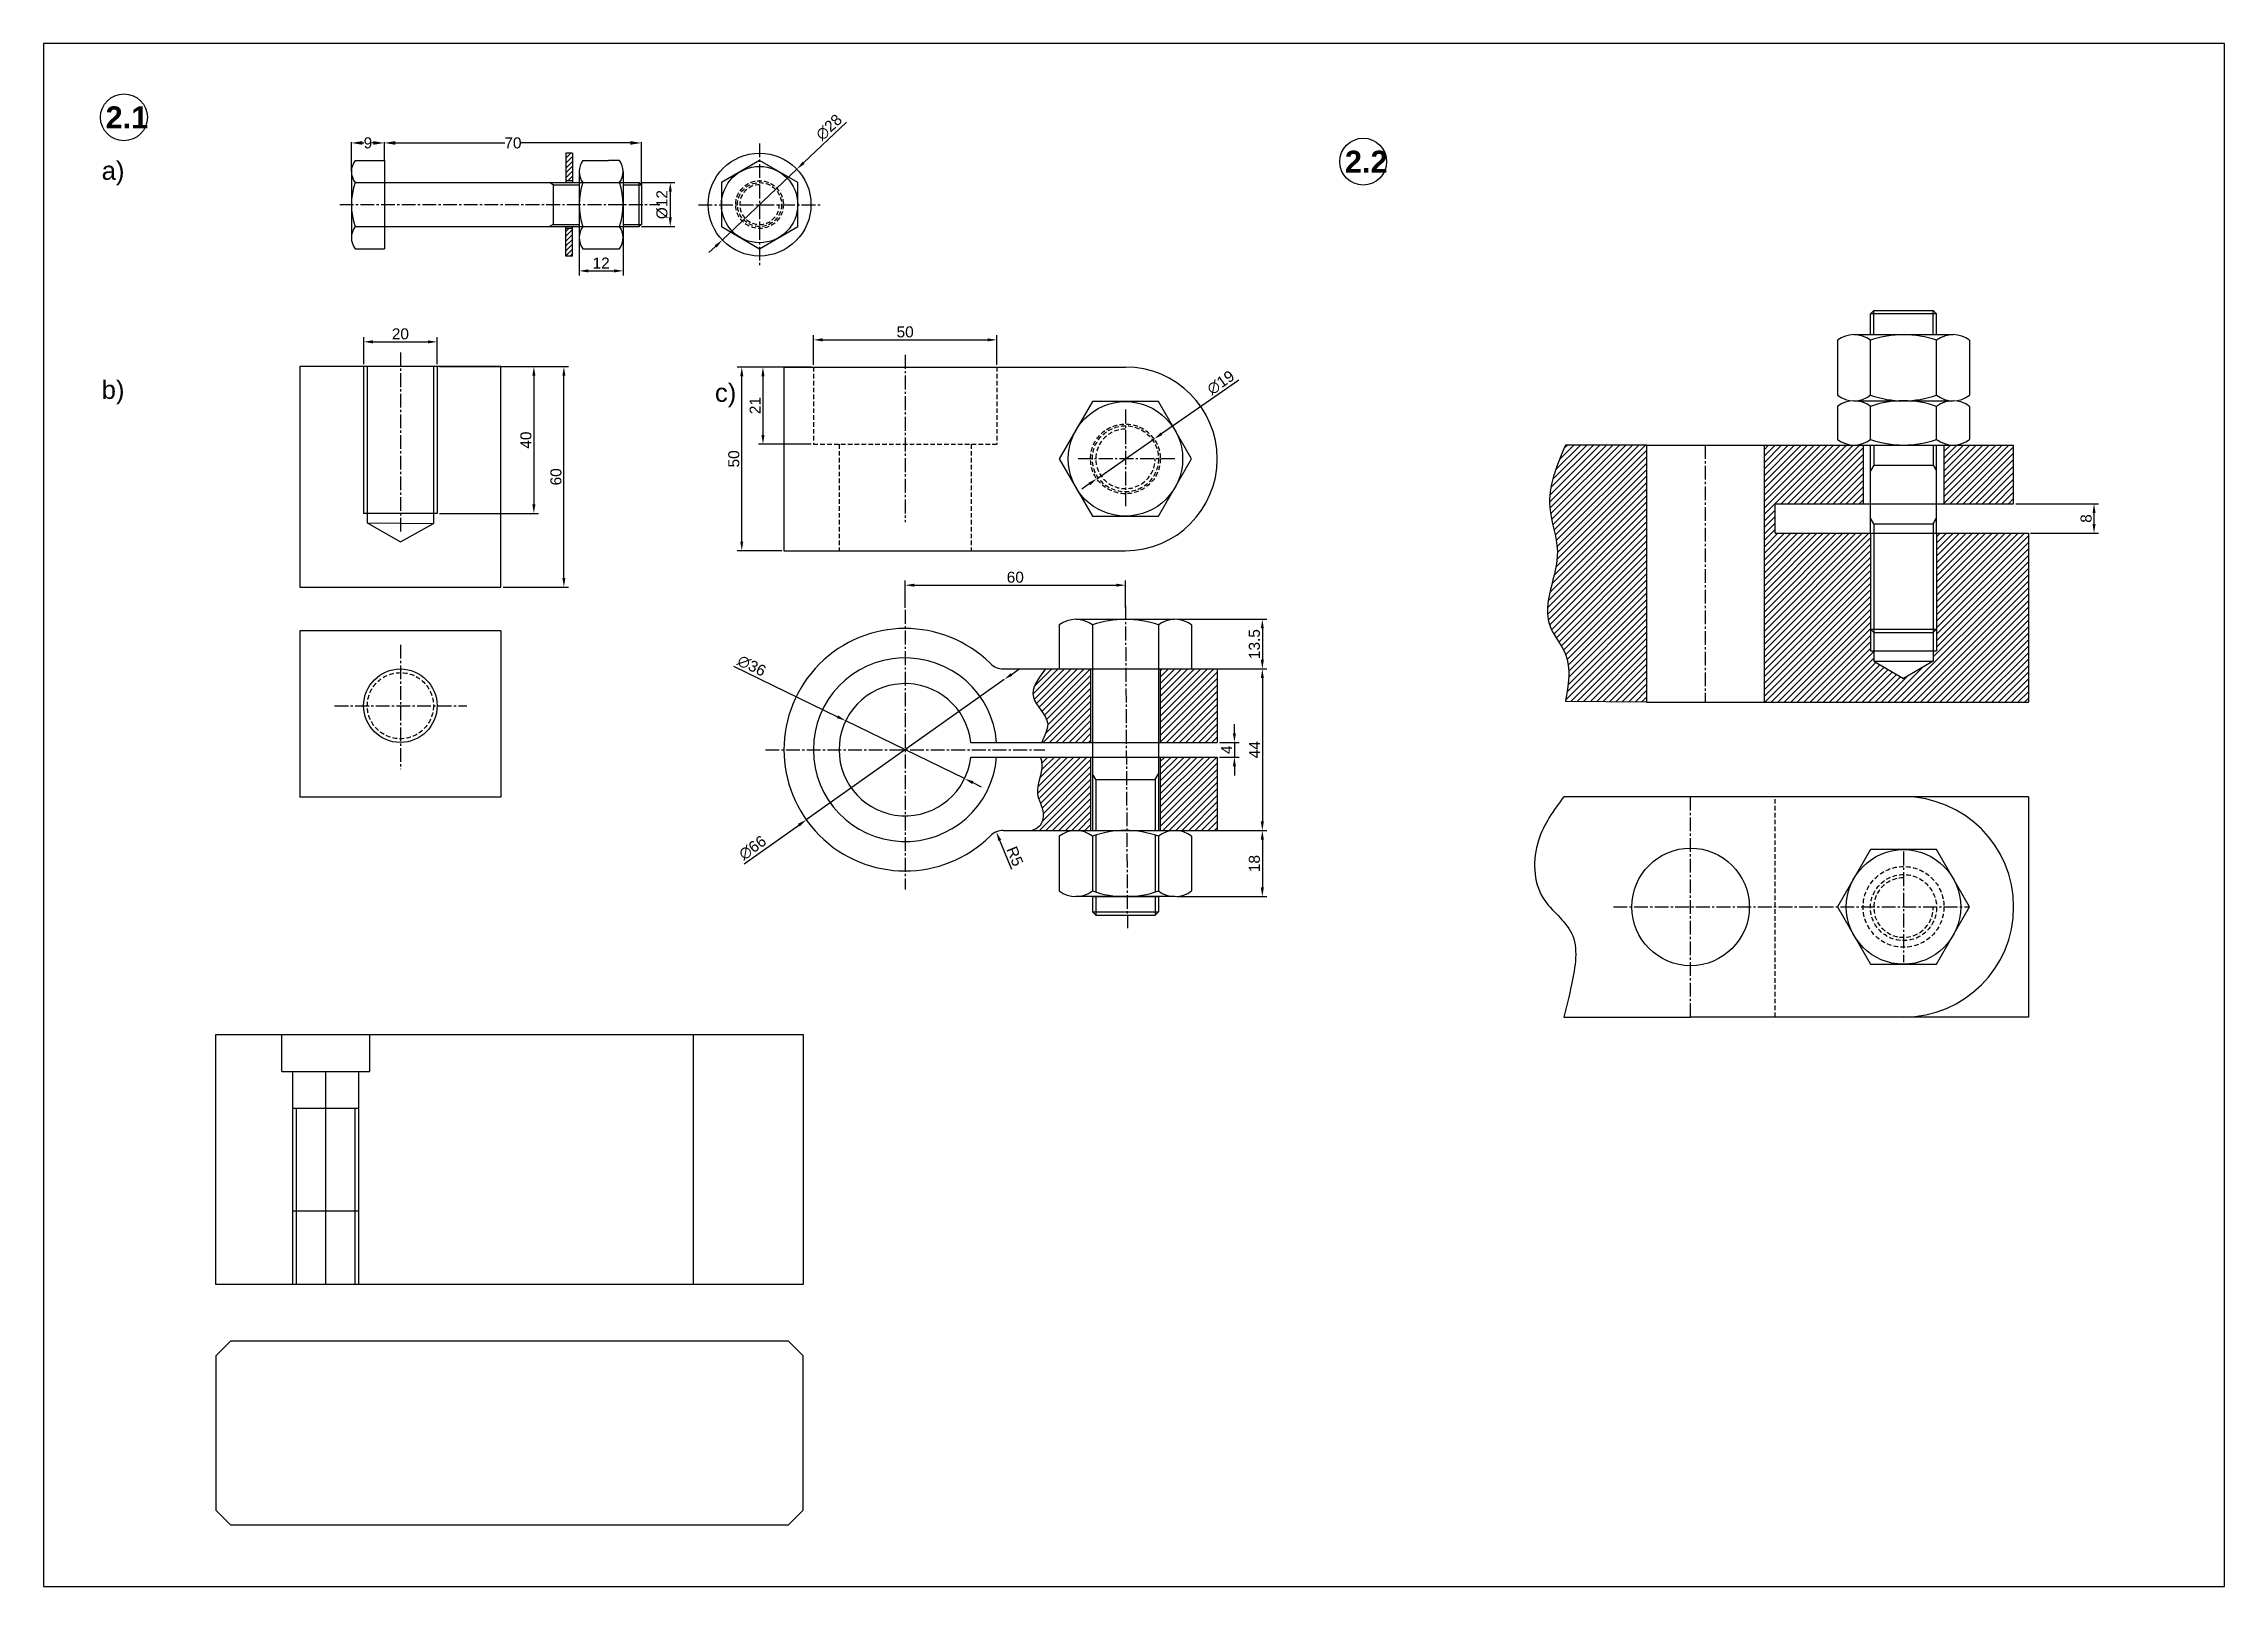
# Model space of a CAD drawing. Header units: inches. Extents: x 0 to 594, y 1 to 421.
import ezdxf

# ---------------------------------------------------------------- set-up
doc = ezdxf.new("R2010")
doc.units = ezdxf.units.IN
doc.header["$LTSCALE"] = 5
doc.header["$MEASUREMENT"] = 0
doc.linetypes.add('CENTER2', pattern=[1.125, 0.75, -0.125, 0.125, -0.125])
doc.linetypes.add('HIDDEN', pattern=[0.375, 0.25, -0.125])
doc.styles.get("Standard").update_dxf_attribs({"font": 'arial.ttf'})
doc.dimstyles.new('ISO-25', dxfattribs={"dimtxt": 3, "dimasz": 2.5, "dimexe": 1.25, "dimexo": 0.625, "dimtad": 1, "dimdsep": 46, "dimtxsty": 'Standard', "dimcen": 2.5, "dimclrd": 3, "dimclre": 3, "dimclrt": 3, "dimadec": 0, "dimazin": 0, "dimtfac": 1, "dimtmove": 0, "dimatfit": 3, "dimfxl": 1, "dimarcsym": 0})
doc.dimstyles.get("Standard").update_dxf_attribs({"dimtxt": 3, "dimasz": 3, "dimexe": 0.18, "dimexo": 0.0625, "dimgap": 0.09, "dimtad": 0, "dimtih": 1, "dimtoh": 1, "dimdec": 0, "dimzin": 0, "dimdsep": 46, "dimtxsty": 'Standard', "dimcen": 0.18, "dimclrd": 3, "dimclre": 3, "dimclrt": 3, "dimadec": 0, "dimazin": 0, "dimtfac": 1, "dimtdec": 0, "dimtofl": 0, "dimtmove": 0, "dimatfit": 3, "dimfxl": 1, "dimtolj": 1, "dimtzin": 0, "dimarcsym": 0})

# ---------------------------------------------------------------- blocks, each defined once
blk = doc.blocks.new('*D2')
at = {"color": 3, "lineweight": -2, "transparency": 16777216}
for p, q in [((84.29, 385.75), (84.29, 393.65)), ((87.29, 393.47), (87.71, 393.47)), ((90.29, 393.47), (89.86, 393.47)), ((93.29, 388.75), (93.29, 393.65))]:
    blk.add_line(p, q, dxfattribs=at)
at = {"color": 3, "transparency": 16777216}
for points in [[(87.29, 393.97), (87.29, 392.97), (84.29, 393.47)], [(90.29, 393.97), (90.29, 392.97), (93.29, 393.47)]]:
    blk.add_solid(points, dxfattribs=at)
at = {"layer": 'Defpoints', "color": 0, "transparency": 16777216}
for p in [(93.29, 393.47), (93.29, 388.68), (84.29, 385.68)]:
    blk.add_point(p, dxfattribs=at)
at = {"color": 3, "transparency": 16777216, "insert": (88.79, 393.47), "char_height": 3, "attachment_point": 5}
blk.add_mtext('\\A1;9', dxfattribs=at)
blk = doc.blocks.new('*D3')
at = {"color": 3, "lineweight": -2, "transparency": 16777216}
for p, q in [((93.29, 388.75), (93.29, 393.65)), ((96.29, 393.47), (126.07, 393.47)), ((160.29, 393.47), (130.51, 393.47)), ((163.29, 382.15), (163.29, 393.65))]:
    blk.add_line(p, q, dxfattribs=at)
at = {"color": 3, "transparency": 16777216}
for points in [[(96.29, 393.97), (96.29, 392.97), (93.29, 393.47)], [(160.29, 393.97), (160.29, 392.97), (163.29, 393.47)]]:
    blk.add_solid(points, dxfattribs=at)
at = {"layer": 'Defpoints', "color": 0, "transparency": 16777216}
for p in [(163.29, 393.47), (93.29, 388.68), (163.29, 382.08)]:
    blk.add_point(p, dxfattribs=at)
at = {"color": 3, "transparency": 16777216, "insert": (128.29, 393.47), "char_height": 3, "attachment_point": 5}
blk.add_mtext('\\A1;70', dxfattribs=at)
blk = doc.blocks.new('*D5')
at = {"color": 3, "lineweight": -2, "transparency": 16777216}
for p, q in [((163.31, 382.68), (172.4, 382.68)), ((171.15, 380.18), (171.15, 373.18)), ((163.31, 370.68), (172.4, 370.68))]:
    blk.add_line(p, q, dxfattribs=at)
at = {"color": 3, "transparency": 16777216}
for points in [[(170.73, 380.18), (171.57, 380.18), (171.15, 382.68)], [(170.73, 373.18), (171.57, 373.18), (171.15, 370.68)]]:
    blk.add_solid(points, dxfattribs=at)
at = {"layer": 'Defpoints', "color": 0, "transparency": 16777216}
for p in [(162.69, 382.68), (162.69, 370.68), (171.15, 370.68)]:
    blk.add_point(p, dxfattribs=at)
at = {"color": 3, "transparency": 16777216, "insert": (168.91, 376.68), "char_height": 3, "attachment_point": 5, "rotation": 90}
blk.add_mtext('%%C12', dxfattribs=at)
blk = doc.blocks.new('*D6')
at = {"color": 3, "lineweight": -2, "transparency": 16777216}
for p, q in [((146.32, 370.06), (146.32, 357.39)), ((158.32, 370.06), (158.32, 357.39)), ((148.82, 358.64), (155.82, 358.64))]:
    blk.add_line(p, q, dxfattribs=at)
at = {"color": 3, "transparency": 16777216}
for points in [[(148.82, 359.06), (148.82, 358.22), (146.32, 358.64)], [(155.82, 359.06), (155.82, 358.22), (158.32, 358.64)]]:
    blk.add_solid(points, dxfattribs=at)
at = {"layer": 'Defpoints', "color": 0, "transparency": 16777216}
for p in [(146.32, 370.68), (158.32, 370.68), (158.32, 358.64)]:
    blk.add_point(p, dxfattribs=at)
at = {"color": 3, "transparency": 16777216, "insert": (152.32, 360.77), "char_height": 3, "attachment_point": 5}
blk.add_mtext('12', dxfattribs=at)
blk = doc.blocks.new('*D7')
at = {"color": 3, "lineweight": -2, "transparency": 16777216}
for p, q in [((87.63, 333.2), (87.63, 340.57)), ((90.13, 339.32), (105.13, 339.32)), ((107.63, 333.2), (107.63, 340.57))]:
    blk.add_line(p, q, dxfattribs=at)
at = {"color": 3, "transparency": 16777216}
for points in [[(90.13, 339.74), (90.13, 338.9), (87.63, 339.32)], [(105.13, 339.74), (105.13, 338.9), (107.63, 339.32)]]:
    blk.add_solid(points, dxfattribs=at)
at = {"layer": 'Defpoints', "color": 0, "transparency": 16777216}
for p in [(107.63, 339.32), (87.63, 332.57), (107.63, 332.57)]:
    blk.add_point(p, dxfattribs=at)
at = {"color": 3, "transparency": 16777216, "insert": (97.63, 341.48), "char_height": 3, "attachment_point": 5}
blk.add_mtext('20', dxfattribs=at)
blk = doc.blocks.new('*D8')
at = {"color": 3, "lineweight": -2, "transparency": 16777216}
for p, q in [((125.64, 332.57), (143.42, 332.57)), ((142.17, 275.07), (142.17, 330.07)), ((125.64, 272.57), (143.42, 272.57))]:
    blk.add_line(p, q, dxfattribs=at)
at = {"color": 3, "transparency": 16777216}
for points in [[(141.75, 330.07), (142.59, 330.07), (142.17, 332.57)], [(141.75, 275.07), (142.59, 275.07), (142.17, 272.57)]]:
    blk.add_solid(points, dxfattribs=at)
at = {"layer": 'Defpoints', "color": 0, "transparency": 16777216}
for p in [(125.01, 332.57), (142.17, 332.57), (125.01, 272.57)]:
    blk.add_point(p, dxfattribs=at)
at = {"color": 3, "transparency": 16777216, "insert": (140.01, 302.57), "char_height": 3, "attachment_point": 5, "rotation": 90}
blk.add_mtext('60', dxfattribs=at)
blk = doc.blocks.new('*D9')
at = {"color": 3, "lineweight": -2, "transparency": 16777216}
for p, q in [((108.25, 332.57), (135.24, 332.57)), ((133.99, 330.07), (133.99, 295.07)), ((108.25, 292.57), (135.24, 292.57))]:
    blk.add_line(p, q, dxfattribs=at)
at = {"color": 3, "transparency": 16777216}
for points in [[(133.57, 330.07), (134.41, 330.07), (133.99, 332.57)], [(133.57, 295.07), (134.41, 295.07), (133.99, 292.57)]]:
    blk.add_solid(points, dxfattribs=at)
at = {"layer": 'Defpoints', "color": 0, "transparency": 16777216}
for p in [(107.63, 332.57), (107.63, 292.57), (133.99, 292.57)]:
    blk.add_point(p, dxfattribs=at)
at = {"color": 3, "transparency": 16777216, "insert": (131.83, 312.57), "char_height": 3, "attachment_point": 5, "rotation": 90}
blk.add_mtext('40', dxfattribs=at)
blk = doc.blocks.new('*D13')
at = {"color": 3, "lineweight": -2, "transparency": 16777216}
for p, q in [((210.12, 333.09), (210.12, 341.11)), ((212.62, 339.86), (257.62, 339.86)), ((260.12, 333.09), (260.12, 341.11))]:
    blk.add_line(p, q, dxfattribs=at)
at = {"color": 3, "transparency": 16777216}
for points in [[(212.62, 340.28), (212.62, 339.45), (210.12, 339.86)], [(257.62, 340.28), (257.62, 339.45), (260.12, 339.86)]]:
    blk.add_solid(points, dxfattribs=at)
at = {"layer": 'Defpoints', "color": 0, "transparency": 16777216}
for p in [(260.12, 339.86), (210.12, 332.46), (260.12, 332.46)]:
    blk.add_point(p, dxfattribs=at)
at = {"color": 3, "transparency": 16777216, "insert": (235.12, 342.02), "char_height": 3, "attachment_point": 5}
blk.add_mtext('50', dxfattribs=at)
blk = doc.blocks.new('*D14')
at = {"color": 3, "lineweight": -2, "transparency": 16777216}
for p, q in [((209.49, 332.46), (195.14, 332.46)), ((196.39, 329.96), (196.39, 313.96)), ((209.49, 311.46), (195.14, 311.46))]:
    blk.add_line(p, q, dxfattribs=at)
at = {"color": 3, "transparency": 16777216}
for points in [[(195.97, 329.96), (196.81, 329.96), (196.39, 332.46)], [(195.97, 313.96), (196.81, 313.96), (196.39, 311.46)]]:
    blk.add_solid(points, dxfattribs=at)
at = {"layer": 'Defpoints', "color": 0, "transparency": 16777216}
for p in [(210.12, 332.46), (196.39, 311.46), (210.12, 311.46)]:
    blk.add_point(p, dxfattribs=at)
at = {"color": 3, "transparency": 16777216, "insert": (194.26, 321.96), "char_height": 3, "attachment_point": 5, "rotation": 90}
blk.add_mtext('21', dxfattribs=at)
blk = doc.blocks.new('*D15')
at = {"color": 3, "lineweight": -2, "transparency": 16777216}
for p, q in [((201.49, 332.46), (189.37, 332.46)), ((190.62, 284.96), (190.62, 329.96)), ((201.49, 282.46), (189.37, 282.46))]:
    blk.add_line(p, q, dxfattribs=at)
at = {"color": 3, "transparency": 16777216}
for points in [[(190.2, 329.96), (191.04, 329.96), (190.62, 332.46)], [(190.2, 284.96), (191.04, 284.96), (190.62, 282.46)]]:
    blk.add_solid(points, dxfattribs=at)
at = {"layer": 'Defpoints', "color": 0, "transparency": 16777216}
for p in [(190.62, 332.46), (202.12, 332.46), (202.12, 282.46)]:
    blk.add_point(p, dxfattribs=at)
at = {"color": 3, "transparency": 16777216, "insert": (188.46, 307.46), "char_height": 3, "attachment_point": 5, "rotation": 90}
blk.add_mtext('50', dxfattribs=at)
blk = doc.blocks.new('*D16')
at = {"color": 3, "lineweight": -2, "transparency": 16777216}
for p, q in [((325.99, 328.88), (304.98, 314.3)), ((287.31, 302.05), (302.92, 312.88)), ((285.26, 300.62), (283.2, 299.2))]:
    blk.add_line(p, q, dxfattribs=at)
at = {"color": 3, "transparency": 16777216}
for points in [[(304.74, 314.64), (305.21, 313.96), (302.92, 312.88)], [(285.02, 300.96), (285.49, 300.28), (287.31, 302.05)]]:
    blk.add_solid(points, dxfattribs=at)
at = {"layer": 'Defpoints', "color": 0, "transparency": 16777216}
for p in [(302.92, 312.88), (287.31, 302.05)]:
    blk.add_point(p, dxfattribs=at)
at = {"color": 3, "transparency": 16777216, "insert": (321.09, 328.21), "char_height": 3, "attachment_point": 5, "rotation": 34.75434}
blk.add_mtext('∅19', dxfattribs=at)
blk = doc.blocks.new('*D17')
at = {"color": 3, "lineweight": -2, "transparency": 16777216}
for p, q in [((264.09, 248.8), (266.13, 250.24)), ((262.05, 247.35), (208.19, 209.21)), ((191.26, 197.22), (206.15, 207.76))]:
    blk.add_line(p, q, dxfattribs=at)
at = {"color": 3, "transparency": 16777216}
for points in [[(263.85, 249.14), (264.33, 248.46), (262.05, 247.35)], [(205.91, 208.1), (206.39, 207.42), (208.19, 209.21)]]:
    blk.add_solid(points, dxfattribs=at)
at = {"layer": 'Defpoints', "color": 0, "transparency": 16777216}
for p in [(262.05, 247.35), (208.19, 209.21)]:
    blk.add_point(p, dxfattribs=at)
at = {"color": 3, "transparency": 16777216, "insert": (193.56, 201.59), "char_height": 3, "attachment_point": 5, "rotation": 35.30827}
blk.add_mtext('∅66', dxfattribs=at)
blk = doc.blocks.new('*D18')
at = {"color": 3, "lineweight": -2, "transparency": 16777216}
for p, q in [((188.37, 251.04), (216.68, 237.25)), ((251.3, 220.4), (218.93, 236.16)), ((253.55, 219.31), (255.8, 218.21))]:
    blk.add_line(p, q, dxfattribs=at)
at = {"color": 3, "transparency": 16777216}
for points in [[(216.87, 237.63), (216.5, 236.88), (218.93, 236.16)], [(253.73, 219.68), (253.37, 218.93), (251.3, 220.4)]]:
    blk.add_solid(points, dxfattribs=at)
at = {"layer": 'Defpoints', "color": 0, "transparency": 16777216}
for p in [(218.93, 236.16), (251.3, 220.4)]:
    blk.add_point(p, dxfattribs=at)
at = {"color": 3, "transparency": 16777216, "insert": (193.31, 251.12), "char_height": 3, "attachment_point": 5, "rotation": 334.04114}
blk.add_mtext('∅36', dxfattribs=at)
blk = doc.blocks.new('*D19')
at = {"color": 3, "lineweight": -2, "transparency": 16777216}
for p, q in [((235.12, 266.95), (235.12, 274.32)), ((295.12, 266.95), (295.12, 274.32)), ((237.62, 273.07), (292.62, 273.07))]:
    blk.add_line(p, q, dxfattribs=at)
at = {"color": 3, "transparency": 16777216}
for points in [[(237.62, 273.49), (237.62, 272.66), (235.12, 273.07)], [(292.62, 273.49), (292.62, 272.66), (295.12, 273.07)]]:
    blk.add_solid(points, dxfattribs=at)
at = {"layer": 'Defpoints', "color": 0, "transparency": 16777216}
for p in [(295.12, 273.07), (235.12, 266.32), (295.12, 266.32)]:
    blk.add_point(p, dxfattribs=at)
at = {"color": 3, "transparency": 16777216, "insert": (265.12, 275.23), "char_height": 3, "attachment_point": 5}
blk.add_mtext('60', dxfattribs=at)
blk = doc.blocks.new('*D20')
at = {"color": 3, "lineweight": -2, "transparency": 16777216}
blk.add_line((264.18, 195.63), (260.9, 203.59), dxfattribs=at)
at = {"color": 3, "transparency": 16777216}
blk.add_solid([(261.29, 203.75), (260.52, 203.43), (259.95, 205.9)], dxfattribs=at)
at = {"layer": 'Defpoints', "color": 0, "transparency": 16777216}
for p in [(259.95, 205.9), (261.86, 201.28)]:
    blk.add_point(p, dxfattribs=at)
at = {"color": 3, "transparency": 16777216, "insert": (265.01, 199.27), "char_height": 3, "attachment_point": 5, "rotation": 292.36112}
blk.add_mtext('R5', dxfattribs=at)
blk = doc.blocks.new('*D21')
at = {"color": 3, "lineweight": -2, "transparency": 16777216}
for p, q in [((324.81, 232.78), (324.81, 235.28)), ((320.74, 230.28), (326.06, 230.28)), ((320.74, 226.28), (326.06, 226.28)), ((324.81, 230.28), (324.81, 226.28)), ((324.81, 223.78), (324.81, 221.28))]:
    blk.add_line(p, q, dxfattribs=at)
at = {"color": 3, "transparency": 16777216}
for points in [[(324.39, 232.78), (325.22, 232.78), (324.81, 230.28)], [(324.39, 223.78), (325.22, 223.78), (324.81, 226.28)]]:
    blk.add_solid(points, dxfattribs=at)
at = {"layer": 'Defpoints', "color": 0, "transparency": 16777216}
for p in [(320.12, 230.28), (320.12, 226.28), (324.81, 226.28)]:
    blk.add_point(p, dxfattribs=at)
at = {"color": 3, "transparency": 16777216, "insert": (322.68, 228.28), "char_height": 3, "attachment_point": 5, "rotation": 90}
blk.add_mtext('4', dxfattribs=at)
blk = doc.blocks.new('*D22')
at = {"color": 3, "lineweight": -2, "transparency": 16777216}
for p, q in [((320.74, 250.28), (333.66, 250.28)), ((332.41, 247.78), (332.41, 208.78)), ((320.74, 206.28), (333.66, 206.28))]:
    blk.add_line(p, q, dxfattribs=at)
at = {"color": 3, "transparency": 16777216}
for points in [[(331.99, 247.78), (332.83, 247.78), (332.41, 250.28)], [(331.99, 208.78), (332.83, 208.78), (332.41, 206.28)]]:
    blk.add_solid(points, dxfattribs=at)
at = {"layer": 'Defpoints', "color": 0, "transparency": 16777216}
for p in [(320.12, 250.28), (320.12, 206.28), (332.41, 206.28)]:
    blk.add_point(p, dxfattribs=at)
at = {"color": 3, "transparency": 16777216, "insert": (330.28, 228.28), "char_height": 3, "attachment_point": 5, "rotation": 90}
blk.add_mtext('44', dxfattribs=at)
blk = doc.blocks.new('*D23')
at = {"color": 3, "lineweight": -2, "transparency": 16777216}
for p, q in [((309.24, 263.78), (333.66, 263.78)), ((332.41, 261.28), (332.41, 252.78)), ((313.74, 250.28), (333.66, 250.28))]:
    blk.add_line(p, q, dxfattribs=at)
at = {"color": 3, "transparency": 16777216}
for points in [[(331.99, 261.28), (332.83, 261.28), (332.41, 263.78)], [(331.99, 252.78), (332.83, 252.78), (332.41, 250.28)]]:
    blk.add_solid(points, dxfattribs=at)
at = {"layer": 'Defpoints', "color": 0, "transparency": 16777216}
for p in [(308.62, 263.78), (313.12, 250.28), (332.41, 250.28)]:
    blk.add_point(p, dxfattribs=at)
at = {"color": 3, "transparency": 16777216, "insert": (330.25, 257.03), "char_height": 3, "attachment_point": 5, "rotation": 90}
blk.add_mtext('13.5', dxfattribs=at)
blk = doc.blocks.new('*D24')
at = {"color": 3, "lineweight": -2, "transparency": 16777216}
for p, q in [((309.24, 206.28), (333.66, 206.28)), ((332.41, 203.78), (332.41, 190.78)), ((309.24, 188.28), (333.66, 188.28))]:
    blk.add_line(p, q, dxfattribs=at)
at = {"color": 3, "transparency": 16777216}
for points in [[(331.99, 203.78), (332.83, 203.78), (332.41, 206.28)], [(331.99, 190.78), (332.83, 190.78), (332.41, 188.28)]]:
    blk.add_solid(points, dxfattribs=at)
at = {"layer": 'Defpoints', "color": 0, "transparency": 16777216}
for p in [(308.62, 206.28), (308.62, 188.28), (332.41, 188.28)]:
    blk.add_point(p, dxfattribs=at)
at = {"color": 3, "transparency": 16777216, "insert": (330.25, 197.28), "char_height": 3, "attachment_point": 5, "rotation": 90}
blk.add_mtext('18', dxfattribs=at)
blk = doc.blocks.new('*D25')
at = {"color": 3, "lineweight": -2, "transparency": 16777216}
for p, q in [((219.12, 399.15), (207.43, 388.05)), ((185.32, 367.04), (205.62, 386.33)), ((183.5, 365.32), (181.69, 363.6))]:
    blk.add_line(p, q, dxfattribs=at)
at = {"color": 3, "transparency": 16777216}
for points in [[(207.15, 388.35), (207.72, 387.74), (205.62, 386.33)], [(183.22, 365.62), (183.79, 365.02), (185.32, 367.04)]]:
    blk.add_solid(points, dxfattribs=at)
at = {"layer": 'Defpoints', "color": 0, "transparency": 16777216}
for p in [(205.62, 386.33), (185.32, 367.04)]:
    blk.add_point(p, dxfattribs=at)
at = {"color": 3, "transparency": 16777216, "insert": (214.38, 397.73), "char_height": 3, "attachment_point": 5, "rotation": 43.52436}
blk.add_mtext('∅28', dxfattribs=at)
blk = doc.blocks.new('*D26')
at = {"color": 3, "lineweight": -2, "transparency": 16777216}
for p, q in [((537.68, 295.22), (560.2, 295.22)), ((558.95, 289.72), (558.95, 292.72)), ((541.68, 287.22), (560.2, 287.22))]:
    blk.add_line(p, q, dxfattribs=at)
at = {"color": 3, "transparency": 16777216}
for points in [[(558.54, 292.72), (559.37, 292.72), (558.95, 295.22)], [(558.54, 289.72), (559.37, 289.72), (558.95, 287.22)]]:
    blk.add_solid(points, dxfattribs=at)
at = {"layer": 'Defpoints', "color": 0, "transparency": 16777216}
for p in [(537.06, 295.22), (558.95, 295.22), (541.06, 287.22)]:
    blk.add_point(p, dxfattribs=at)
at = {"color": 3, "transparency": 16777216, "insert": (556.8, 291.22), "char_height": 3, "attachment_point": 5, "rotation": 90}
blk.add_mtext('8', dxfattribs=at)

msp = doc.modelspace()

# ---------------------------------------------------------------- hatches: boundary and pattern name
h = msp.add_hatch()
h.set_pattern_fill('ANSI31', color=3, scale=7.5)
h.paths.add_polyline_path([(144.488, 390.684), (142.688, 390.684), (142.688, 383.184), (144.488, 383.184)])
h.paths.add_polyline_path([(144.488, 370.184), (142.688, 370.184), (142.688, 362.684), (144.488, 362.684)])
h = msp.add_hatch()
h.set_pattern_fill('ANSI31', color=3, scale=10)
edge = h.paths.add_edge_path()
edge.add_line((437.057, 311.22), (414.956, 311.22))
edge.add_spline(control_points=[(414.956, 311.22), (412.58, 305.562), (408.562, 295.997), (415.523, 279.794), (406.528, 264.972), (417.098, 253.483), (415.753, 245.911), (414.956, 241.421)], knot_values=[0, 0, 0, 0, 17.5160883, 29.6137314, 49.9786597, 58.8283949, 71.7224705, 71.7224705, 71.7224705, 71.7224705], degree=3, periodic=0)
edge.add_line((414.956, 241.421), (437.057, 241.22))
edge.add_line((437.057, 241.22), (437.057, 311.22))
h.paths.add_polyline_path([(498.057, 287.22), (472.057, 287.22), (472.057, 295.22), (496.057, 295.22), (496.057, 311.22), (469.057, 311.22), (469.057, 241.22), (541.057, 241.22), (541.057, 287.22), (516.057, 287.22), (516.057, 255.22), (515.157, 255.22), (515.157, 252.345), (507.057, 247.669), (498.957, 252.345), (498.957, 255.22), (498.057, 255.22)])
h.paths.add_polyline_path([(537.057, 311.22), (518.057, 311.22), (518.057, 295.22), (537.057, 295.22)], flags=17)
h = msp.add_hatch()
h.set_pattern_fill('ANSI31', color=3, scale=10)
edge = h.paths.add_edge_path()
edge.add_line((285.616, 250.28), (273.384, 250.28))
edge.add_spline(control_points=[(273.384, 250.28), (271.4, 247.66), (267.48, 242.482), (275.742, 236.324), (272.987, 232.005), (272.32, 230.28)], knot_values=[0, 0, 0, 0, 8.4213292, 16.6433295, 21.948269, 21.948269, 21.948269, 21.948269], degree=3, periodic=0)
edge.add_line((272.32, 230.28), (285.616, 230.28))
edge.add_line((285.616, 230.28), (285.616, 250.28))
edge = h.paths.add_edge_path()
edge.add_line((285.616, 226.28), (272.022, 226.28))
edge.add_spline(control_points=[(272.022, 226.28), (272.151, 225.607), (272.883, 222.295), (269.75, 216.974), (273.277, 211.819), (272.318, 207.41), (270.438, 206.594), (269.713, 206.28)], knot_values=[26.0105514, 26.0105514, 26.0105514, 26.0105514, 28.0448025, 35.9936415, 41.6642715, 45.3046935, 47.5863802, 47.5863802, 47.5863802, 47.5863802], degree=3, periodic=0)
edge.add_line((269.713, 206.28), (285.616, 206.28))
edge.add_line((285.616, 206.28), (285.616, 226.28))
h.paths.add_polyline_path([(320.116, 250.28), (304.616, 250.28), (304.616, 230.28), (320.116, 230.28)])
h.paths.add_polyline_path([(320.116, 226.28), (304.616, 226.28), (304.616, 206.28), (308.616, 206.28), (320.116, 206.28)])

# ---------------------------------------------------------------- linework, layer by layer
for p, q in [((594.454, 420.506), (0.454, 420.506)), ((0.454, 420.506), (0.454, 0.506)), ((594.454, 0.506), (594.454, 420.506)), ((85.316, 388.684), (93.287, 388.684)), ((93.287, 388.684), (93.287, 364.684)), ((144.488, 390.684), (142.688, 390.684)), ((142.688, 390.684), (142.688, 382.684)), ((144.488, 390.684), (144.488, 382.684)), ((147.347, 388.684), (154.288, 388.684)), ((157.288, 388.684), (154.288, 388.684)), ((84.287, 385.684), (84.287, 382.684)), ((84.287, 382.684), (84.287, 367.684)), ((85.316, 382.684), (162.687, 382.684)), ((139.287, 382.084), (138.248, 382.684)), ((139.287, 382.084), (139.287, 371.284)), ((139.287, 382.084), (146.317, 382.084)), ((144.488, 383.184), (142.688, 383.184)), ((146.317, 385.684), (146.317, 382.684)), ((146.317, 382.684), (146.317, 367.684)), ((158.317, 385.684), (158.317, 382.684)), ((158.317, 382.684), (158.317, 367.684)), ((158.317, 382.084), (163.287, 382.084)), ((163.287, 382.084), (162.687, 382.684)), ((162.687, 370.684), (162.687, 382.684)), ((163.287, 382.684), (163.287, 371.284)), ((163.287, 382.084), (163.287, 371.284)), ((85.316, 370.684), (146.317, 370.684)), ((139.287, 371.284), (138.248, 370.684)), ((139.287, 371.284), (146.317, 371.284)), ((142.688, 362.684), (142.688, 370.684)), ((144.488, 370.184), (142.688, 370.184)), ((144.488, 362.684), (144.488, 370.684)), ((146.317, 370.684), (158.317, 370.684)), ((158.317, 371.284), (163.287, 371.284)), ((158.317, 370.684), (162.687, 370.684)), ((163.287, 371.284), (162.687, 370.684)), ((85.316, 364.684), (93.287, 364.684)), ((144.488, 362.684), (142.688, 362.684)), ((147.347, 364.684), (154.288, 364.684)), ((154.288, 364.684), (157.288, 364.684)), ((498.057, 346.965), (498.957, 347.865)), ((516.057, 346.965), (498.057, 346.965)), ((498.057, 341.28), (498.057, 346.965)), ((498.957, 347.865), (515.157, 347.865)), ((498.957, 341.28), (498.957, 347.865)), ((516.057, 346.965), (515.157, 347.865)), ((515.157, 341.28), (515.157, 347.865)), ((516.057, 341.28), (516.057, 346.965)), ((489.057, 339.735), (489.057, 324.824)), ((493.557, 341.28), (520.557, 341.28)), ((498.057, 324.824), (498.057, 339.735)), ((516.057, 324.824), (516.057, 339.735)), ((525.057, 339.735), (525.057, 324.824)), ((70.239, 332.57), (70.239, 272.57)), ((125.014, 332.57), (70.239, 332.57)), ((87.627, 332.57), (87.627, 292.57)), ((88.627, 332.57), (88.627, 290.054)), ((106.627, 332.57), (106.627, 289.864)), ((107.627, 332.57), (107.627, 292.57)), ((125.014, 272.57), (125.014, 332.57)), ((202.116, 332.461), (202.116, 282.461)), ((202.116, 332.461), (268.116, 332.461)), ((268.116, 332.461), (295.116, 332.461)), ((489.057, 321.735), (489.057, 312.764)), ((493.557, 323.28), (520.557, 323.28)), ((498.057, 312.764), (498.057, 321.735)), ((516.057, 312.764), (516.057, 321.735)), ((525.057, 321.735), (525.057, 312.764)), ((437.057, 311.22), (414.956, 311.22)), ((437.057, 311.22), (437.057, 241.22)), ((437.057, 311.22), (537.057, 311.22)), ((469.057, 311.22), (469.057, 241.22)), ((469.057, 311.22), (469.057, 241.22)), ((496.057, 311.22), (496.057, 295.22)), ((498.057, 287.22), (498.057, 311.22)), ((498.957, 311.22), (498.957, 305.742)), ((515.157, 311.22), (515.157, 305.742)), ((516.057, 287.22), (516.057, 311.22)), ((518.057, 311.22), (518.057, 295.22)), ((537.057, 295.22), (537.057, 311.22)), ((498.957, 305.742), (498.057, 304.183)), ((498.957, 305.742), (515.157, 305.742)), ((515.157, 305.742), (516.057, 304.183)), ((107.627, 292.57), (87.627, 292.57)), ((472.057, 287.22), (472.057, 295.22)), ((472.057, 295.22), (537.057, 295.22)), ((498.957, 289.803), (498.057, 291.362)), ((515.157, 289.803), (516.057, 291.362)), ((88.627, 290.054), (106.627, 289.864)), ((88.627, 290.054), (97.627, 284.858)), ((97.627, 284.858), (106.627, 289.864)), ((472.057, 287.22), (541.057, 287.22)), ((498.057, 287.22), (498.057, 255.22)), ((498.957, 289.803), (515.157, 289.803)), ((498.957, 289.803), (498.957, 252.345)), ((515.157, 289.803), (515.157, 252.345)), ((516.057, 287.22), (516.057, 255.22)), ((541.057, 287.22), (541.057, 241.22)), ((202.116, 282.461), (295.116, 282.461)), ((70.239, 272.57), (125.014, 272.57)), ((277.116, 262.236), (277.116, 250.28)), ((281.616, 263.78), (308.616, 263.78)), ((286.116, 262.236), (286.116, 250.28)), ((304.116, 262.236), (304.116, 250.28)), ((313.116, 262.236), (313.116, 250.28)), ((70.239, 260.655), (70.239, 215.345)), ((125.014, 260.655), (70.239, 260.655)), ((125.014, 260.655), (125.014, 215.345)), ((498.957, 260.22), (498.057, 261.12)), ((498.057, 261.12), (516.057, 261.106)), ((498.957, 260.22), (515.157, 260.22)), ((515.157, 260.22), (516.057, 261.12)), ((261.856, 250.28), (320.116, 250.28)), ((285.616, 250.28), (285.616, 230.28)), ((286.116, 250.28), (286.116, 206.28)), ((304.116, 250.28), (304.116, 206.28)), ((304.616, 250.28), (304.616, 230.28)), ((320.116, 250.28), (320.116, 230.28)), ((498.057, 255.22), (516.057, 255.22)), ((498.957, 252.345), (515.157, 252.345)), ((498.957, 252.345), (507.057, 247.669)), ((515.157, 252.345), (507.057, 247.669)), ((437.057, 241.22), (414.956, 241.421)), ((437.057, 241.22), (541.057, 241.22)), ((253.005, 230.28), (320.116, 230.28)), ((253.005, 226.28), (320.116, 226.28)), ((285.616, 226.28), (285.616, 206.28)), ((304.616, 226.28), (304.616, 206.28)), ((320.116, 226.28), (320.116, 206.28)), ((287.016, 220.154), (286.116, 221.712)), ((287.016, 220.154), (287.016, 206.28)), ((287.016, 220.154), (303.216, 220.154)), ((303.216, 220.154), (304.116, 221.712)), ((303.216, 220.154), (303.216, 206.28)), ((125.014, 215.345), (70.239, 215.345)), ((449.057, 215.484), (414.511, 215.484)), ((541.057, 215.484), (449.057, 215.484)), ((541.057, 215.484), (541.057, 155.484)), ((261.856, 206.28), (320.116, 206.28)), ((277.116, 204.736), (277.116, 189.824)), ((281.616, 206.28), (308.616, 206.28)), ((286.116, 204.736), (286.116, 189.824)), ((287.016, 205.036), (287.016, 189.523)), ((303.216, 205.036), (303.216, 189.523)), ((304.116, 204.736), (304.116, 189.824)), ((313.116, 204.736), (313.116, 189.824)), ((286.116, 191.236), (286.116, 189.824)), ((287.016, 191.236), (287.016, 189.523)), ((303.216, 191.236), (303.216, 189.523)), ((304.116, 191.236), (304.116, 189.824)), ((308.616, 188.28), (281.616, 188.28)), ((286.116, 188.28), (304.116, 188.28)), ((286.116, 188.28), (286.116, 184.154)), ((286.116, 184.154), (304.116, 184.154)), ((286.116, 184.154), (287.016, 183.254)), ((287.016, 188.28), (287.016, 183.254)), ((303.216, 188.28), (303.216, 183.254)), ((304.116, 184.154), (303.216, 183.254)), ((304.116, 188.28), (304.116, 184.154)), ((287.016, 183.254), (303.216, 183.254)), ((414.511, 155.484), (449.057, 155.484)), ((541.057, 155.484), (449.057, 155.484)), ((47.349, 82.71), (47.349, 150.71)), ((47.349, 150.71), (65.349, 150.71)), ((65.349, 150.71), (89.349, 150.71)), ((65.349, 140.71), (65.349, 150.71)), ((89.349, 150.71), (207.349, 150.71)), ((89.349, 140.71), (89.349, 150.71)), ((177.349, 150.71), (177.349, 82.71)), ((207.349, 150.71), (207.349, 82.71)), ((65.349, 140.71), (89.349, 140.71)), ((68.349, 82.71), (68.349, 140.71)), ((77.349, 82.71), (77.349, 140.71)), ((86.349, 82.71), (86.349, 140.71)), ((68.349, 130.71), (86.349, 130.71)), ((69.349, 82.71), (69.349, 130.71)), ((85.349, 82.71), (85.349, 130.71)), ((68.349, 102.71), (86.349, 102.71)), ((207.349, 82.71), (47.349, 82.71)), ((47.349, 63.285), (51.349, 67.285)), ((203.349, 67.285), (51.349, 67.285)), ((207.349, 63.285), (203.349, 67.285)), ((47.349, 63.285), (47.349, 21.285)), ((207.349, 21.285), (207.349, 63.285)), ((47.349, 21.285), (51.349, 17.285)), ((207.349, 21.285), (203.349, 17.285)), ((51.349, 17.285), (203.349, 17.285)), ((0.454, 0.506), (594.454, 0.506))]:
    msp.add_line(p, q)
at = {"linetype": 'CENTER2'}
for p, q in [((195.469, 393.316), (195.469, 359.985)), ((81.128, 376.684), (168.297, 376.684)), ((178.803, 376.651), (212.134, 376.651)), ((97.627, 336.401), (97.627, 287.522)), ((235.116, 335.756), (235.116, 290.258)), ((295.116, 320.878), (295.116, 294.045)), ((453.057, 311.22), (453.057, 241.22)), ((308.533, 307.461), (281.7, 307.461)), ((295.116, 267.422), (295.661, 179.714)), ((235.116, 266.324), (235.116, 190.235)), ((97.627, 256.87), (97.627, 223.016)), ((79.709, 240.261), (115.689, 240.261)), ((197.072, 228.28), (273.161, 228.28)), ((449.057, 155.484), (449.057, 215.484)), ((507.057, 200.533), (507.057, 170.434)), ((428.024, 185.484), (525.072, 185.484))]:
    msp.add_line(p, q, dxfattribs=at)
at = {"linetype": 'HIDDEN'}
for p, q in [((210.116, 332.461), (210.116, 311.461)), ((260.116, 332.461), (260.116, 311.461)), ((210.116, 311.461), (260.116, 311.461)), ((217.116, 311.461), (217.116, 282.461)), ((253.116, 311.461), (253.116, 282.461)), ((472.057, 155.484), (472.057, 215.484))]:
    msp.add_line(p, q, dxfattribs=at)
for points in [[(185.076, 382.684), (185.076, 370.684), (195.469, 364.684), (205.861, 370.684), (205.861, 382.684), (195.469, 388.684)], [(286.116, 291.873), (304.116, 291.873), (313.116, 307.461), (304.116, 323.05), (286.116, 323.05), (277.116, 307.461)], [(525.057, 185.484), (516.057, 201.072), (498.057, 201.072), (489.057, 185.484), (498.057, 169.895), (516.057, 169.895)]]:
    msp.add_lwpolyline(points, close=True)
for centre, radius in [((22.329, 400.454), 6.379), ((359.889, 388.389), 6.379), ((195.469, 376.684), 14), ((195.469, 376.684), 10.392), ((295.116, 307.461), 15.588), ((97.627, 240.261), 10), ((449.057, 185.484), 16), ((507.057, 185.484), 15.588)]:
    msp.add_circle(centre, radius)
for centre, radius in [((195.469, 376.684), 6.5), ((195.469, 376.684), 6), ((295.116, 307.461), 9.5), ((295.116, 307.461), 9), ((97.627, 240.261), 9), ((507.057, 185.484), 11), ((507.057, 185.302), 9)]:
    msp.add_circle(centre, radius, dxfattribs=at)
for centre, radius, start, end in [((89.173, 385.684), 4.886, 142.121121, 217.878879), ((151.203, 385.684), 4.886, 142.121121, 217.878879), ((153.431, 385.684), 4.886, 322.121121, 37.878879), ((102.287, 376.684), 18, 160.528779, 199.471221), ((164.317, 376.684), 18, 160.528779, 199.471221), ((140.317, 376.684), 18, 340.528779, 19.471221), ((89.173, 367.684), 4.886, 142.121121, 217.878879), ((151.203, 367.684), 4.886, 142.121121, 217.878879), ((153.431, 367.684), 4.886, 322.121121, 37.878879), ((493.557, 333.951), 7.329, 52.121121, 127.878879), ((507.057, 314.28), 27, 70.528779, 109.471221), ((520.557, 333.951), 7.329, 52.121121, 127.878879), ((295.116, 307.461), 25, 270, 90), ((493.557, 330.609), 7.329, 232.121121, 307.878879), ((493.557, 315.951), 7.329, 52.121121, 127.878879), ((507.057, 350.28), 27, 250.528779, 289.471221), ((507.057, 296.28), 27, 70.528779, 109.471221), ((520.557, 330.609), 7.329, 232.121121, 307.878879), ((520.557, 315.951), 7.329, 52.121121, 127.878879), ((493.557, 318.549), 7.329, 232.121121, 307.878879), ((507.057, 338.22), 27, 250.528779, 289.471221), ((520.557, 318.549), 7.329, 232.121121, 307.878879), ((281.616, 256.451), 7.329, 52.121121, 127.878879), ((295.116, 236.78), 27, 70.528779, 109.471221), ((308.616, 256.451), 7.329, 52.121121, 127.878879), ((235.116, 228.28), 33, 45.277754, 314.722246), ((235.116, 228.28), 25, 4.588566, 355.411434), ((261.856, 255.28), 5, 225.277754, 270), ((235.116, 228.28), 18, 6.37937, 353.62063), ((507.057, 185.484), 30, 270, 90), ((261.856, 201.28), 5, 90, 134.722246), ((281.616, 198.951), 7.329, 52.121121, 127.878879), ((295.116, 179.28), 27, 70.528779, 109.471221), ((308.616, 198.951), 7.329, 52.121121, 127.878879), ((281.616, 195.609), 7.329, 232.121121, 307.878879), ((295.116, 215.28), 27, 250.528779, 289.471221), ((308.616, 195.609), 7.329, 232.121121, 307.878879)]:
    msp.add_arc(centre, radius, start, end)
for centre, radius, end in [((195.469, 376.684), 5.4, 0), ((295.116, 307.461), 8.1, 0), ((507.057, 185.302), 8.1, 1.286479)]:
    msp.add_arc(centre, radius, 90, end, dxfattribs=at)
for points in [[(414.956, 311.22), (410.675, 294.235), (412.762, 282.318), (410.675, 262.061), (414.956, 254.315), (414.956, 241.421)], [(414.511, 215.484), (407.623, 203.553), (408.887, 187.881), (416.637, 178.348), (416.637, 164.347), (414.511, 155.484)]]:
    msp.add_spline(points, degree=3)
for points, knots in [([(273.384, 250.28), (271.4, 247.66), (267.48, 242.482), (275.742, 236.324), (272.987, 232.005), (272.32, 230.28)], [0, 0, 0, 0, 8.4213292, 16.6433295, 21.948269, 21.948269, 21.948269, 21.948269]), ([(272.022, 226.28), (272.151, 225.607), (272.883, 222.295), (269.75, 216.974), (273.277, 211.819), (272.318, 207.41), (270.438, 206.594), (269.713, 206.28)], [26.0105514, 26.0105514, 26.0105514, 26.0105514, 28.0448025, 35.9936415, 41.6642715, 45.3046935, 47.5863802, 47.5863802, 47.5863802, 47.5863802])]:
    msp.add_open_spline(points, degree=3, knots=knots)

# ---------------------------------------------------------------- texts
at = {"attachment_point": 1}
for s, width, gutter_width, heights, insert, char_height in [('{\\fArial|b1|i0|c0|p34;2.1}', 38.49365, 2.133, [40.264], (17.326, 403.431), 6), ('a)', 15.93141, 1, [0], (16.27, 388.444), 5), ('{\\fArial|b1|i0|c0|p34;2.2}', 38.49365, 2.133, [40.264], (354.887, 391.366), 6), ('b)', 15.93141, 1, [0], (16.27, 328.782), 5), ('^Ic)', 15.93141, 1, [0], (181.369, 327.983), 5)]:
    msp.add_mtext_dynamic_manual_height_columns(s, width=width, gutter_width=gutter_width, heights=heights, dxfattribs=dict(at, insert=insert, char_height=char_height))

# ---------------------------------------------------------------- dimensions: what is measured, and where the dimension line sits
for p1, p2, picture, middle in [((185.317, 367.043), (205.62, 386.325), '*D25', (215.921, 396.109)), ((287.311, 302.046), (302.922, 312.877), '*D16', (322.366, 326.368)), ((251.3, 220.401), (218.932, 236.159), '*D18', (192.333, 249.108)), ((262.046, 247.353), (208.187, 209.207), '*D17', (194.851, 199.761))]:
    dim = msp.add_diameter_dim_2p(p1=p1, p2=p2, dimstyle='ISO-25')
    dim.commit()
    dim.dimension.update_dxf_attribs({"geometry": picture, "text_midpoint": middle, "dimtype": 163})
for base, p1, p2, dimstyle, picture, middle in [((93.287, 393.473), (84.287, 385.684), (93.287, 388.684), 'Standard', '*D2', (88.787, 393.473)), ((163.287, 393.473), (93.287, 388.684), (163.287, 382.084), 'Standard', '*D3', (128.287, 393.473)), ((107.627, 339.319), (87.627, 332.57), (107.627, 332.57), 'ISO-25', '*D7', (97.627, 341.476)), ((260.116, 339.863), (210.116, 332.461), (260.116, 332.461), 'ISO-25', '*D13', (235.116, 342.02)), ((295.116, 273.072), (235.116, 266.324), (295.116, 266.324), 'ISO-25', '*D19', (265.116, 275.229))]:
    dim = msp.add_linear_dim(base=base, p1=p1, p2=p2, dimstyle=dimstyle)
    dim.commit()
    dim.dimension.update_dxf_attribs({"geometry": picture, "text_midpoint": middle})
dim = msp.add_linear_dim(base=(171.151, 370.684), p1=(162.687, 382.684), p2=(162.687, 370.684), angle=90, text='%%C<>', dimstyle='ISO-25')
dim.commit()
dim.dimension.update_dxf_attribs({"geometry": '*D5', "text_midpoint": (168.91, 376.684)})
dim = msp.add_linear_dim(base=(158.317, 358.639), p1=(146.317, 370.684), p2=(158.317, 370.684), dimstyle='ISO-25')
dim.commit()
dim.dimension.update_dxf_attribs({"geometry": '*D6', "text_midpoint": (152.317, 358.639), "dimtype": 160})
for base, p1, p2, picture, middle in [((133.989, 292.57), (107.627, 332.57), (107.627, 292.57), '*D9', (131.832, 312.57)), ((142.171, 332.57), (125.014, 272.57), (125.014, 332.57), '*D8', (140.015, 302.57)), ((190.619, 332.461), (202.116, 282.461), (202.116, 332.461), '*D15', (188.462, 307.461)), ((196.389, 311.461), (210.116, 332.461), (210.116, 311.461), '*D14', (194.258, 321.961)), ((558.953, 295.22), (541.057, 287.22), (537.057, 295.22), '*D26', (556.797, 291.22)), ((332.41, 250.28), (308.616, 263.78), (313.116, 250.28), '*D23', (330.252, 257.03)), ((332.41, 206.28), (320.116, 250.28), (320.116, 206.28), '*D22', (330.285, 228.28)), ((324.807, 226.28), (320.116, 230.28), (320.116, 226.28), '*D21', (322.682, 228.28)), ((332.41, 188.28), (308.616, 206.28), (308.616, 188.28), '*D24', (330.253, 197.28))]:
    dim = msp.add_linear_dim(base=base, p1=p1, p2=p2, angle=90, dimstyle='ISO-25')
    dim.commit()
    dim.dimension.update_dxf_attribs({"geometry": picture, "text_midpoint": middle})
dim = msp.add_radius_dim(center=(261.856, 201.28), mpoint=(259.954, 205.904), dimstyle='ISO-25')
dim.commit()
dim.dimension.update_dxf_attribs({"geometry": '*D20', "text_midpoint": (263.018, 198.454), "dimtype": 164})

doc.saveas('drawing.dxf')
